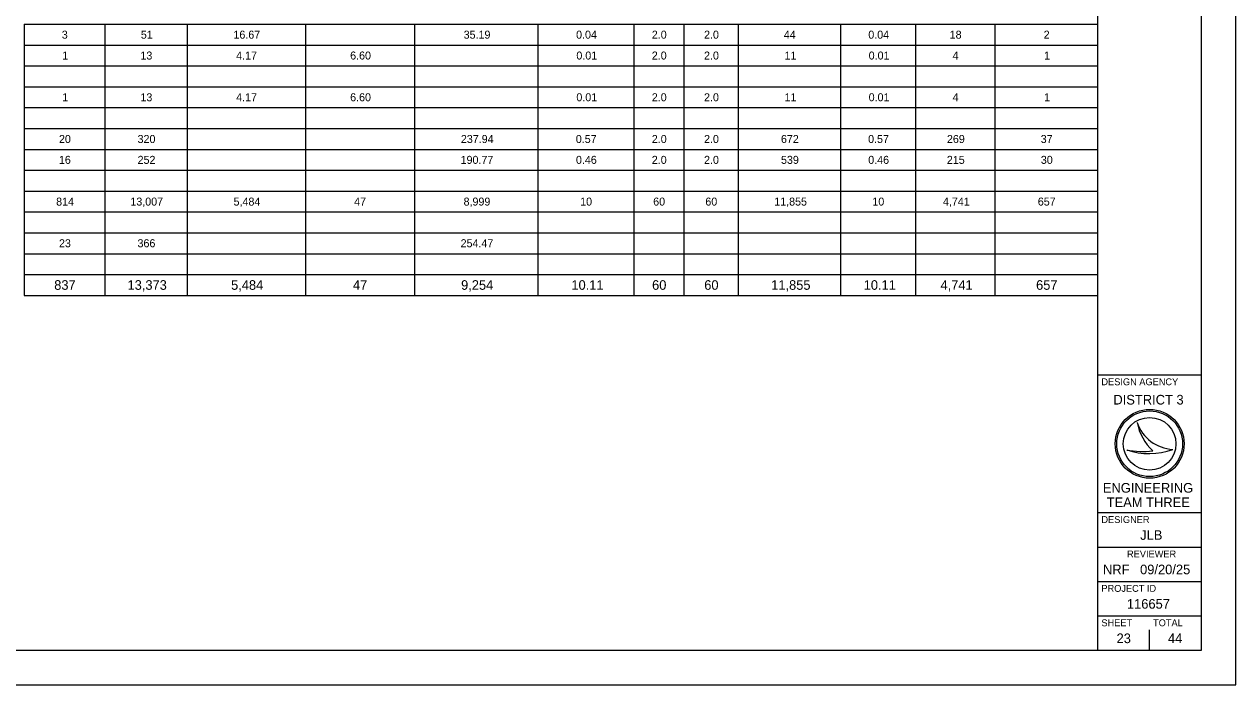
# Model space of a CAD drawing. Extents: x 0 to 34, y 0 to 22.
# Drawn here: x 16.42 to 34, y 0 to 9.59 of the extents above; entities that cross this region are included whole.
import ezdxf

# ---------------------------------------------------------------- set-up
doc = ezdxf.new("R2010")
doc.units = 0
for name, color, linetype in [('SH_Border', 7, 'Continuous'), ('SH_Cut_Line', 7, 'Continuous'), ('SH_Data', 7, 'Continuous'), ('SH_Text', 7, 'Continuous')]:
    doc.layers.add(name, color=color, linetype=linetype)

msp = doc.modelspace()

# ---------------------------------------------------------------- linework, layer by layer
at = {"layer": 'SH_Border'}
for p, q in [((32, 0.5), (32, 21.5)), ((32, 4.5), (33.5, 4.5)), ((32, 2.5), (33.5, 2.5)), ((32, 2), (33.5, 2)), ((32, 1.5), (33.5, 1.5)), ((32, 1), (33.5, 1))]:
    msp.add_line(p, q, dxfattribs=at)
msp.add_lwpolyline([(1.5, 21.5), (33.5, 21.5), (33.5, 0.5), (1.5, 0.5)], close=True, dxfattribs=at)
at = {"layer": 'SH_Cut_Line'}
msp.add_lwpolyline([(0, 0), (34, 0), (34, 22), (0, 22)], close=True, dxfattribs=at)
at = {"layer": 'SH_Data'}
for p, q in [((32.567, 3.81), (32.567, 3.81)), ((32.417, 3.41), (32.417, 3.41)), ((32.75, 3.5), (32.75, 3.5)), ((33.087, 3.419), (33.087, 3.419)), ((32.75, 0.5), (32.75, 0.8)), ((32.375, 0.675), (32.375, 0.675))]:
    msp.add_line(p, q, dxfattribs=at)
for radius in [0.5, 0.477, 0.477, 0.382]:
    msp.add_circle((32.75, 3.5), radius, dxfattribs=at)
for centre, radius, start, end in [((33.116, 3.998), 0.58, 198.9257, 198.9319), ((33.347, 3.97), 0.796, 191.6379, 191.6421), ((33.116, 3.998), 0.58, 198.9319, 267.1657), ((33.347, 3.97), 0.796, 191.6421, 226.0947), ((32.739, 4.37), 1.013, 251.4576, 290.0832), ((32.648, 4.654), 1.266, 259.4964, 259.4995), ((32.739, 4.37), 1.013, 251.4527, 251.4576), ((32.648, 4.654), 1.266, 259.4995, 276.6672)]:
    msp.add_arc(centre, radius, start, end, dxfattribs=at)
at = {"layer": 'SH_Text'}
for p, q in [((16.417, 9.593), (18.78, 9.593)), ((16.417, 9.593), (16.417, 7.169)), ((17.588, 9.593), (17.588, 7.169)), ((18.78, 9.593), (22.082, 9.593)), ((18.78, 9.593), (18.78, 7.169)), ((20.497, 9.593), (20.497, 7.169)), ((22.082, 9.593), (32, 9.593)), ((22.082, 9.593), (22.082, 7.169)), ((23.87, 9.593), (23.87, 7.169)), ((25.264, 9.593), (25.264, 7.169)), ((25.991, 9.593), (25.991, 7.169)), ((26.779, 9.593), (26.779, 7.169)), ((28.263, 9.593), (28.263, 7.169)), ((29.354, 9.593), (29.354, 7.169)), ((30.505, 9.593), (30.505, 7.169)), ((16.417, 9.29), (18.78, 9.29)), ((18.78, 9.29), (22.082, 9.29)), ((22.082, 9.29), (32, 9.29)), ((16.417, 8.987), (18.78, 8.987)), ((18.78, 8.987), (22.082, 8.987)), ((22.082, 8.987), (32, 8.987)), ((16.417, 8.684), (18.78, 8.684)), ((18.78, 8.684), (22.082, 8.684)), ((22.082, 8.684), (32, 8.684)), ((16.417, 8.381), (18.78, 8.381)), ((18.78, 8.381), (22.082, 8.381)), ((22.082, 8.381), (32, 8.381)), ((16.417, 8.078), (18.78, 8.078)), ((18.78, 8.078), (22.082, 8.078)), ((22.082, 8.078), (32, 8.078)), ((16.417, 7.775), (18.78, 7.775)), ((18.78, 7.775), (22.082, 7.775)), ((22.082, 7.775), (32, 7.775)), ((16.417, 7.472), (18.78, 7.472)), ((18.78, 7.472), (22.082, 7.472)), ((22.082, 7.472), (32, 7.472)), ((16.417, 7.169), (18.78, 7.169)), ((16.417, 7.169), (16.417, 6.866)), ((17.588, 7.169), (17.588, 6.866)), ((18.78, 7.169), (22.082, 7.169)), ((18.78, 7.169), (18.78, 6.866)), ((20.497, 7.169), (20.497, 6.866)), ((22.082, 7.169), (32, 7.169)), ((22.082, 7.169), (22.082, 6.866)), ((23.87, 7.169), (23.87, 6.866)), ((25.264, 7.169), (25.264, 6.866)), ((25.991, 7.169), (25.991, 6.866)), ((26.779, 7.169), (26.779, 6.866)), ((28.263, 7.169), (28.263, 6.866)), ((29.354, 7.169), (29.354, 6.866)), ((30.505, 7.169), (30.505, 6.866)), ((16.417, 6.866), (18.78, 6.866)), ((16.417, 6.866), (16.417, 5.957)), ((17.588, 6.866), (17.588, 5.957)), ((18.78, 6.866), (22.082, 6.866)), ((18.78, 6.866), (18.78, 5.957)), ((20.497, 6.866), (20.497, 5.957)), ((22.082, 6.866), (32, 6.866)), ((22.082, 6.866), (22.082, 5.957)), ((23.87, 6.866), (23.87, 5.957)), ((25.264, 6.866), (25.264, 5.957)), ((25.991, 6.866), (25.991, 5.957)), ((26.779, 6.866), (26.779, 5.957)), ((28.263, 6.866), (28.263, 5.957)), ((29.354, 6.866), (29.354, 5.957)), ((30.505, 6.866), (30.505, 5.957)), ((16.417, 6.563), (18.78, 6.563)), ((18.78, 6.563), (22.082, 6.563)), ((22.082, 6.563), (32, 6.563)), ((16.417, 6.26), (18.78, 6.26)), ((18.78, 6.26), (22.082, 6.26)), ((22.082, 6.26), (32, 6.26)), ((16.417, 5.957), (18.78, 5.957)), ((16.417, 5.957), (16.417, 5.654)), ((17.588, 5.957), (17.588, 5.654)), ((18.78, 5.957), (22.082, 5.957)), ((18.78, 5.957), (18.78, 5.654)), ((20.497, 5.957), (20.497, 5.654)), ((22.082, 5.957), (32, 5.957)), ((22.082, 5.957), (22.082, 5.654)), ((23.87, 5.957), (23.87, 5.654)), ((25.264, 5.957), (25.264, 5.654)), ((25.991, 5.957), (25.991, 5.654)), ((26.779, 5.957), (26.779, 5.654)), ((28.263, 5.957), (28.263, 5.654)), ((29.354, 5.957), (29.354, 5.654)), ((30.505, 5.957), (30.505, 5.654)), ((16.417, 5.654), (18.78, 5.654)), ((18.78, 5.654), (22.082, 5.654)), ((22.082, 5.654), (32, 5.654))]:
    msp.add_line(p, q, dxfattribs=at)

# ---------------------------------------------------------------- texts
at = {"layer": 'SH_Data'}
for s, height, p in [('DESIGN AGENCY', 0.1, (32.05, 4.35)), ('DISTRICT 3', 0.14, (32.224, 4.07)), ('ENGINEERING', 0.14, (32.071, 2.79)), ('TEAM THREE', 0.14, (32.127, 2.58)), ('DESIGNER', 0.1, (32.05, 2.35)), ('JLB', 0.14, (32.613, 2.105)), ('REVIEWER', 0.1, (32.422, 1.85)), ('NRF', 0.14, (32.073, 1.605)), ('09/20/25', 0.14, (32.611, 1.605)), ('PROJECT ID', 0.1, (32.05, 1.35)), ('116657', 0.14, (32.42, 1.105)), ('SHEET', 0.1, (32.05, 0.85)), ('TOTAL', 0.1, (32.8, 0.85)), ('23', 0.14, (32.27, 0.605)), ('44', 0.14, (33.016, 0.605))]:
    msp.add_text(s, height=height, dxfattribs=at).set_placement(p)
at = {"layer": 'SH_Text'}
for s, height, p in [('3', 0.116, (16.962, 9.383)), ('51', 0.1161, (18.109, 9.383)), ('16.67', 0.1161, (19.453, 9.383)), ('35.19', 0.1161, (22.794, 9.383)), ('0.04', 0.1161, (24.426, 9.383)), ('2.0', 0.1161, (25.525, 9.383)), ('2.0', 0.1161, (26.283, 9.383)), ('44', 0.1161, (27.441, 9.383)), ('0.04', 0.1161, (28.667, 9.383)), ('18', 0.1161, (29.848, 9.383)), ('2', 0.116, (31.212, 9.383)), ('1', 0.116, (16.968, 9.08)), ('13', 0.1161, (18.103, 9.08)), ('4.17', 0.1161, (19.493, 9.08)), ('6.60', 0.1161, (21.147, 9.08)), ('0.01', 0.1161, (24.43, 9.08)), ('2.0', 0.1161, (25.525, 9.08)), ('2.0', 0.1161, (26.283, 9.08)), ('11', 0.1161, (27.451, 9.08)), ('0.01', 0.1161, (28.672, 9.08)), ('4', 0.116, (29.89, 9.08)), ('1', 0.116, (31.218, 9.08)), ('1', 0.116, (16.968, 8.474)), ('13', 0.1161, (18.103, 8.474)), ('4.17', 0.1161, (19.493, 8.474)), ('6.60', 0.1161, (21.147, 8.474)), ('0.01', 0.1161, (24.43, 8.474)), ('2.0', 0.1161, (25.525, 8.474)), ('2.0', 0.1161, (26.283, 8.474)), ('11', 0.1161, (27.451, 8.474)), ('0.01', 0.1161, (28.672, 8.474)), ('4', 0.116, (29.89, 8.474)), ('1', 0.116, (31.218, 8.474)), ('20', 0.1161, (16.921, 7.868)), ('320', 0.1161, (18.062, 7.868)), ('237.94', 0.1161, (22.754, 7.868)), ('0.57', 0.1161, (24.422, 7.868)), ('2.0', 0.1161, (25.525, 7.868)), ('2.0', 0.1161, (26.283, 7.868)), ('672', 0.1161, (27.399, 7.868)), ('0.57', 0.1161, (28.664, 7.868)), ('269', 0.1161, (29.808, 7.868)), ('37', 0.1161, (31.169, 7.868)), ('16', 0.1161, (16.92, 7.565)), ('252', 0.1161, (18.062, 7.565)), ('190.77', 0.1161, (22.75, 7.565)), ('0.46', 0.1161, (24.424, 7.565)), ('2.0', 0.1161, (25.525, 7.565)), ('2.0', 0.1161, (26.283, 7.565)), ('539', 0.1161, (27.4, 7.565)), ('0.46', 0.1161, (28.666, 7.565)), ('215', 0.1161, (29.807, 7.565)), ('30', 0.1161, (31.171, 7.565)), ('814', 0.1161, (16.88, 6.959)), ('13,007', 0.1161, (17.957, 6.959)), ('5,484', 0.1161, (19.455, 6.959)), ('47', 0.1161, (21.205, 6.959)), ('8,999', 0.1161, (22.793, 6.959)), ('10', 0.1161, (24.485, 6.959)), ('60', 0.1161, (25.545, 6.959)), ('60', 0.1161, (26.302, 6.959)), ('11,855', 0.1161, (27.302, 6.959)), ('10', 0.1161, (28.726, 6.959)), ('4,741', 0.1161, (29.75, 6.959)), ('657', 0.1161, (31.127, 6.959)), ('23', 0.1161, (16.921, 6.354)), ('366', 0.1161, (18.061, 6.354)), ('254.47', 0.1161, (22.75, 6.354)), ('837', 0.1394, (16.852, 5.736)), ('13,373', 0.1394, (17.916, 5.736)), ('5,484', 0.1394, (19.419, 5.736)), ('47', 0.1394, (21.188, 5.736)), ('9,254', 0.1394, (22.757, 5.736)), ('10.11', 0.1394, (24.358, 5.736)), ('60', 0.1394, (25.529, 5.736)), ('60', 0.1394, (26.286, 5.736)), ('11,855', 0.1394, (27.258, 5.736)), ('10.11', 0.1394, (28.6, 5.736)), ('4,741', 0.1394, (29.715, 5.736)), ('657', 0.1394, (31.102, 5.736))]:
    msp.add_text(s, height=height, dxfattribs=at).set_placement(p)

doc.saveas('drawing.dxf')
